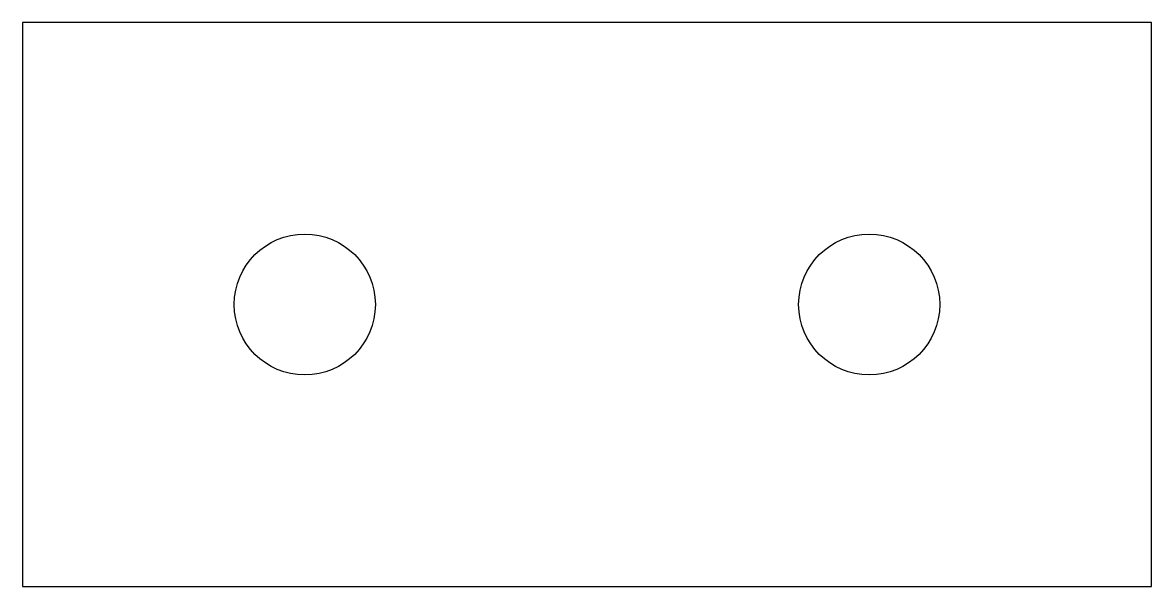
# Model space of a CAD drawing. Header units: millimetres. Extents: x 0 to 80, y 0 to 40.
import ezdxf

# ---------------------------------------------------------------- set-up
doc = ezdxf.new("R2010")
doc.units = ezdxf.units.MM

msp = doc.modelspace()

# ---------------------------------------------------------------- linework, layer by layer
at = {"layer": 'PROFILE'}
msp.add_lwpolyline([(0, 0), (80, 0), (80, 40), (0, 40)], close=True, dxfattribs=at)
for centre in [(20, 20), (60, 20)]:
    msp.add_circle(centre, 5, dxfattribs=at)

doc.saveas('drawing.dxf')
